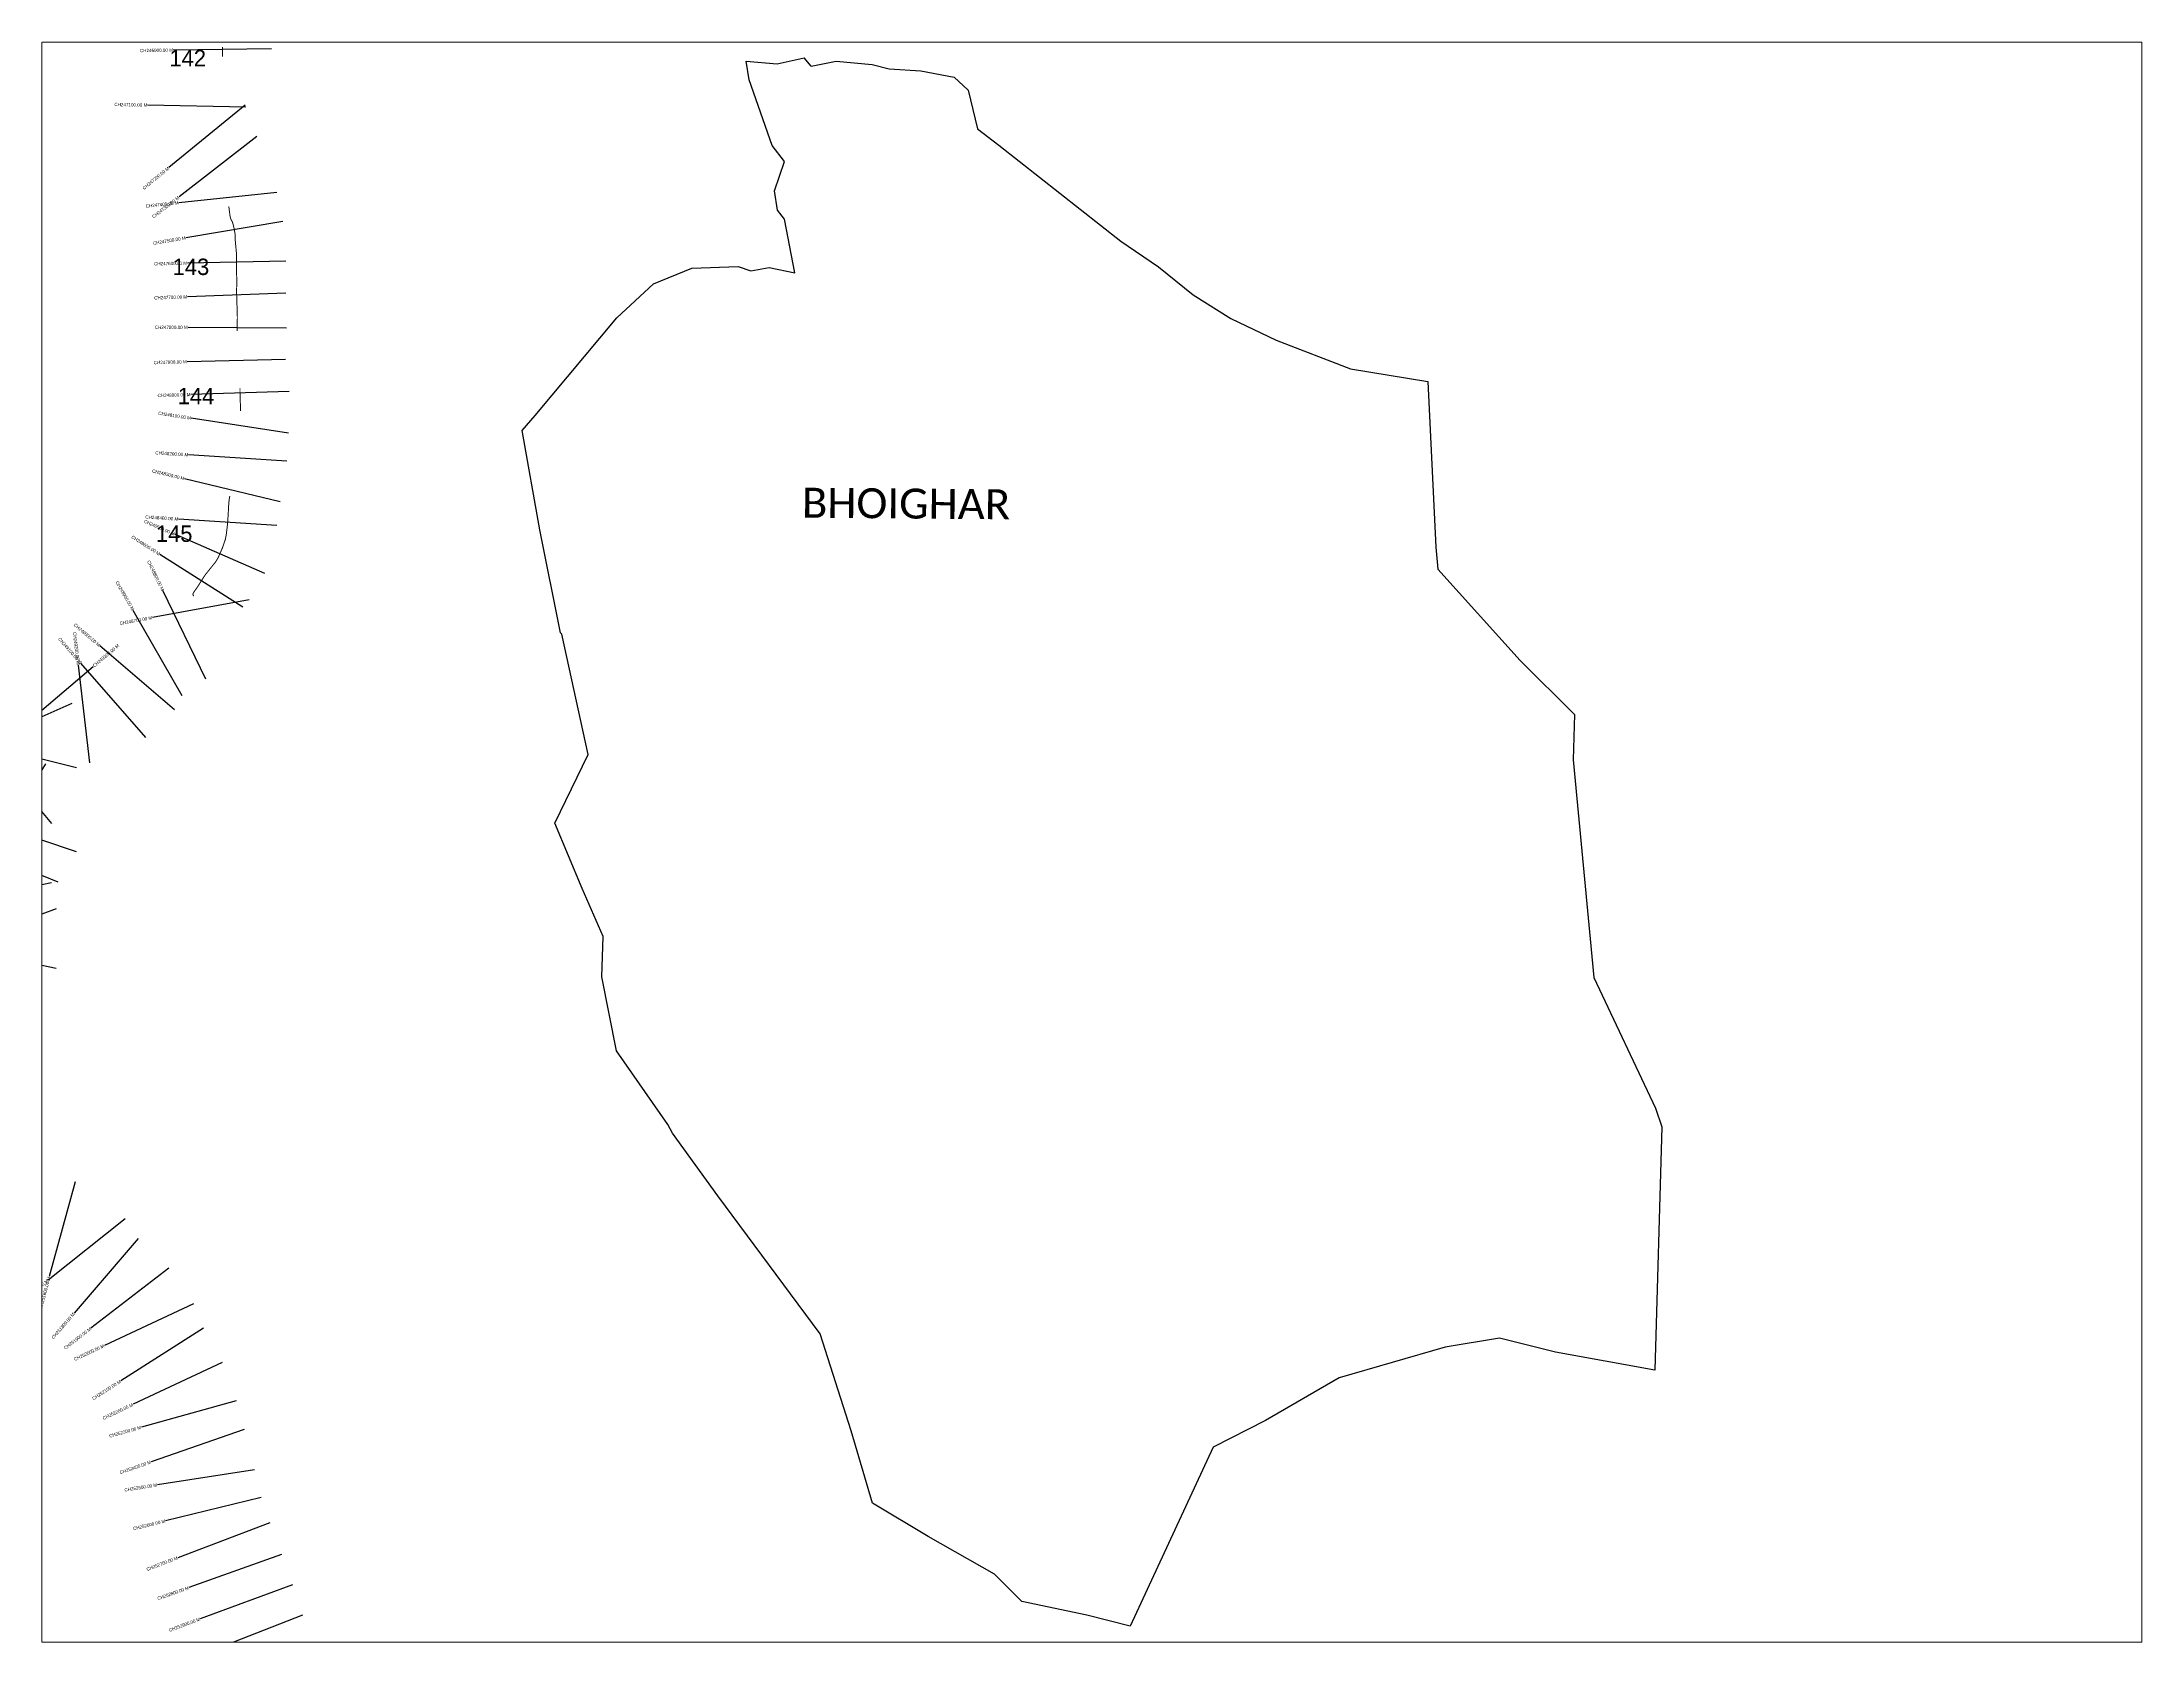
# Paper-space layout 'Global Mapper Layout' of a CAD drawing. Header units: feet, sheet in inches. Extents: x 0 to 10.5, y 0 to 8.
# The model-space entities are those that its viewports show. They can reach past a viewport. Long polylines and large blocks are cut down to what shows.
import ezdxf
from ezdxf.enums import TextEntityAlignment as Align

# ---------------------------------------------------------------- set-up
doc = ezdxf.new("R2010")
doc.units = ezdxf.units.FT
doc.header["$MEASUREMENT"] = 0
for name, color, linetype in [('ARTIFICIALLY PROTECTED', 4, 'Continuous'), ('CS', 134, 'Continuous'), ('CSMark', 6, 'Continuous'), ('village', 7, 'Continuous'), ('VILLAGE NAME', 250, 'Continuous')]:
    doc.layers.add(name, color=color, linetype=linetype)

msp = doc.modelspace()

# ---------------------------------------------------------------- linework, layer by layer
at = {"color": 6}
msp.add_lwpolyline([(280240.9, 2045660.6), (280220.2, 2045686)], dxfattribs=at)
at = {"layer": 'ARTIFICIALLY PROTECTED', "const_width": 3, "flags": 128}
for points in [[(278445.9, 2045718.4), (278446.3, 2045689.1)], [(278465.4, 2045232.2), (278465.9, 2045227.8), (278469.2, 2045202.8), (278471.2, 2045194.6), (278474.1, 2045189.6), (278477.4, 2045182), (278481.6, 2045165), (278484.4, 2045148.7), (278484.9, 2045129.7), (278488.4, 2045092.7), (278489, 2045057), (278489, 2045042.1), (278489.6, 2045003.5), (278489.1, 2044967.7), (278490.1, 2044939.1), (278491.4, 2044895.3), (278491.1, 2044856.4), (278490.7, 2044852.9)], [(278499.5, 2044678.7), (278499.5, 2044664.1), (278500.7, 2044627.5), (278501, 2044616.8), (278500.9, 2044609)], [(278469.1, 2044349.4), (278467.6, 2044346.3), (278465.3, 2044327.5), (278463.4, 2044292), (278461.5, 2044263.8), (278458.1, 2044235.1), (278454.9, 2044217.1), (278446, 2044191.3), (278432.9, 2044161.3), (278424.1, 2044147), (278393.3, 2044108.8), (278369.7, 2044071.8), (278359, 2044056.6), (278356.6, 2044052.5), (278356, 2044050.3), (278356.3, 2044047.2), (278357.8, 2044044.6), (278358.2, 2044044.2)]]:
    msp.add_lwpolyline(points, dxfattribs=at)
at = {"layer": 'CS'}
for p, q in [((278595.9, 2045713.3), (278296, 2045709.1)), ((278517.8, 2045534.7), (278217.9, 2045541.3)), ((278514.9, 2045540.9), (278282.7, 2045350.8)), ((278550.5, 2045445.5), (278313.5, 2045261.6)), ((278611.5, 2045274.6), (278313.1, 2045243.7)), ((278630, 2045186.9), (278334.3, 2045136.7)), ((278638.9, 2045065), (278339, 2045059.4)), ((278639.2, 2044967.4), (278339.4, 2044957)), ((278641.1, 2044861.1), (278341.1, 2044863.3)), ((278637.9, 2044766), (278338, 2044758.7)), ((278649.5, 2044668.1), (278349.6, 2044659)), ((278647.3, 2044540.7), (278350.8, 2044586.6)), ((278642, 2044455.6), (278342.7, 2044474.9)), ((278622.1, 2044331.5), (278330.5, 2044402.2)), ((278575.4, 2044112.8), (278300.4, 2044232.6)), ((278611.5, 2044259.2), (278312.2, 2044278.9)), ((278508.1, 2044009.9), (278255.2, 2044171.2)), ((278395.2, 2043790.7), (278264.6, 2044060.7)), ((278323.5, 2043740.4), (278174.1, 2044000.5)), ((278527.6, 2044032.6), (278232.5, 2043978.8)), ((277853.4, 2043639.7), (277874.7, 2043938.9)), ((278300.1, 2043697.5), (278071.9, 2043892.2)), ((277823.3, 2043634.6), (278051.7, 2043829.2)), ((278041.3, 2043535.5), (278006.6, 2043833.5)), ((278212, 2043613.4), (278014.5, 2043839.3)), ((277986.3, 2043716.4), (277712.1, 2043594.6)), ((278000.7, 2043520.7), (277709.6, 2043592.9)), ((277925.3, 2043350.6), (277737.3, 2043584.4)), ((277906.5, 2043532.5), (277756.5, 2043272.7)), ((278000.7, 2043264.6), (277716.6, 2043360.9)), ((277944.9, 2043171.4), (277668.9, 2043289)), ((277924.6, 2043169.6), (277631.9, 2043103.8)), ((277939, 2043090.4), (277657.1, 2042987.8)), ((277938.7, 2042908.9), (277645.3, 2042971.7)), ((277865.5, 2042749.7), (277642.3, 2042950.3)), ((277867.7, 2042533.8), (277577, 2042459.9)), ((277877.6, 2042403.5), (277577.7, 2042394.6)), ((277852, 2042273.8), (277865, 2041974.1)), ((277997.3, 2042258.2), (277917.8, 2041968.9)), ((278149.3, 2042144.7), (277914.4, 2041958.2)), ((278188.5, 2042085.3), (277993.3, 2041857.6)), ((278282.5, 2041994.5), (278044.8, 2041811.6)), ((278357.7, 2041885.6), (278085.8, 2041758.8)), ((278388.5, 2041812), (278135.6, 2041650.6)), ((278445, 2041706.9), (278173.4, 2041579.5)), ((278487.8, 2041589.6), (278198.7, 2041509.6)), ((278512, 2041502.6), (278228.7, 2041404)), ((278544, 2041379.9), (278247.6, 2041333.9)), ((278563.9, 2041294.8), (278272.4, 2041224.1)), ((278590.4, 2041217.9), (278309.8, 2041111.7)), ((278626.2, 2041121.5), (278343.7, 2041020.7)), ((278659.9, 2041029.1), (278378.4, 2040925.2)), ((278690.1, 2040936.4), (278410.4, 2040827.9))]:
    msp.add_line(p, q, dxfattribs=at)
at = {"layer": 'village', "color": 6}
for points in [[(282835.2, 2042426.1, 0), (282814.1, 2041683.3, 0), (282511.3, 2041738.4, 0), (282340, 2041781, 0), (282174.5, 2041754, 0), (281851, 2041660.4, 0), (281627.1, 2041530.5, 0), (281467.2, 2041449, 0), (281214.3, 2040902.4, 0), (281081.7, 2040936.5, 0), (280883.6, 2040978.2, 0), (280800.3, 2041061.6, 0), (280598.1, 2041176.6, 0), (280428.8, 2041277.9, 0), (280363.7, 2041498.8, 0), (280269, 2041794.1, 0), (279956.2, 2042215.1, 0), (279818.3, 2042406.5, 0), (279804.6, 2042432.4, 0), (279647.2, 2042657, 0), (279603, 2042883.5, 0), (279607, 2043005.8, 0), (279542.6, 2043152.3, 0), (279460.1, 2043351.3, 0), (279561.5, 2043561.2, 0), (279480.9, 2043928.5, 0), (279476.7, 2043931.7, 0), (279413.4, 2044246.3, 0), (279360.2, 2044548.7, 0), (279399.2, 2044595, 0), (279648.2, 2044893, 0), (279760, 2044996.8, 0), (279877.2, 2045043.7, 0), (280018.5, 2045049.1, 0), (280057, 2045036, 0), (280113.6, 2045046.1, 0), (280191.9, 2045030, 0), (280159.9, 2045193.1, 0), (280138.5, 2045221.3, 0), (280129.6, 2045280.1, 0), (280159.8, 2045369.1, 0), (280122, 2045418.2, 0), (280052.1, 2045618.7, 0), (280042.6, 2045675.9, 0), (280137.9, 2045667, 0), (280220.2, 2045686, 0)], [(280240.9, 2045660.6, 0), (280317.7, 2045675.2, 0), (280427.2, 2045665.5, 0), (280479.1, 2045651.9, 0), (280575.9, 2045645.9, 0), (280677.7, 2045626.4, 0), (280719.9, 2045586.8, 0), (280748.9, 2045468.6, 0), (280814.1, 2045419.6, 0), (281186, 2045126.3, 0), (281301, 2045048.3, 0), (281406.4, 2044963.2, 0), (281521.4, 2044890.5, 0), (281659.4, 2044824.4, 0), (281885.8, 2044737, 0), (282122.3, 2044698.7, 0), (282146.4, 2044193.1, 0), (282152.5, 2044125.9, 0), (282403.5, 2043847.9, 0), (282569.2, 2043682.6, 0), (282565.5, 2043545.2, 0), (282628.4, 2042880.6, 0), (282816, 2042482.8, 0), (282835.2, 2042426.1, 0)]]:
    msp.add_polyline3d(points, dxfattribs=at)

# ---------------------------------------------------------------- texts
at = {"char_height": 50, "attachment_point": 1}
for s, insert in [('142', (278284.3, 2045709.8)), ('143', (278294.2, 2045073.3)), ('144', (278309.6, 2044679.2)), ('145', (278243, 2044259.5))]:
    msp.add_mtext_dynamic_manual_height_columns(s, width=84.374, gutter_width=1, heights=[74.2], dxfattribs=dict(at, insert=insert))
at = {"layer": 'CSMark'}
for s, rotation, p in [('CH246900.00 M', 0.80301, (278295, 2045709.1)), ('CH247100.00 M', 358.74365, (278216.9, 2045541.3)), ('CH247200.00 M', 39.30301, (278281.9, 2045350.2)), ('CH247300.00 M', 37.8068, (278312.7, 2045261)), ('CH247400.00 M', 5.90744, (278312.1, 2045243.6)), ('CH247500.00 M', 9.63297, (278333.3, 2045136.6)), ('CH247600.00 M', 1.06495, (278338, 2045059.4)), ('CH247700.00 M', 1.9939, (278338.4, 2044956.9)), ('CH247800.00 M', 359.57179, (278340.1, 2044863.4)), ('CH247900.00 M', 1.39309, (278337, 2044758.7)), ('CH248000.00 M', 1.74893, (278348.6, 2044658.9)), ('CH248100.00 M', 351.20422, (278349.8, 2044586.7)), ('CH248300.00 M', 346.3638, (278329.6, 2044402.5)), ('CH248200.00 M', 356.32464, (278341.7, 2044474.9)), ('CH248500.00 M', 336.4544, (278299.5, 2044233)), ('CH248400.00 M', 356.2406, (278311.2, 2044278.9)), ('CH248600.00 M', 327.47655, (278254.3, 2044171.7)), ('CH248800.00 M', 295.82056, (278264.1, 2044061.6)), ('CH248900.00 M', 299.87441, (278173.6, 2044001.4)), ('CH248700.00 M', 10.33202, (278231.5, 2043978.6)), ('CH249100.00 M', 311.16414, (278013.9, 2043840)), ('CH249200.00 M', 276.65231, (278006.5, 2043834.5)), ('CH249000.00 M', 319.53563, (278071.1, 2043892.9)), ('CH251700.00 M', 38.43848, (277913.6, 2041957.6)), ('CH251600.00 M', 74.63264, (277917.5, 2041968)), ('CH251800.00 M', 49.40091, (277992.7, 2041856.8)), ('CH251900.00 M', 37.58264, (278044, 2041811)), ('CH252000.00 M', 24.98766, (278084.9, 2041758.4)), ('CH252100.00 M', 32.55399, (278134.8, 2041650)), ('CH252200.00 M', 25.14321, (278172.5, 2041579)), ('CH252300.00 M', 15.46048, (278197.7, 2041509.3)), ('CH252400.00 M', 19.19209, (278227.8, 2041403.7)), ('CH252500.00 M', 8.83098, (278246.6, 2041333.7)), ('CH252600.00 M', 13.64508, (278271.4, 2041223.8)), ('CH252700.00 M', 20.73154, (278308.9, 2041111.4)), ('CH252800.00 M', 19.64072, (278342.7, 2041020.4)), ('CH252900.00 M', 20.24717, (278377.5, 2040924.9)), ('CH253000.00 M', 21.203, (278409.5, 2040827.6))]:
    msp.add_text(s, height=10, rotation=rotation, dxfattribs=at).set_placement(p, align=Align.MIDDLE_RIGHT)
for s, rotation, p in [('CH249400.00 M', 85.91617, (277874.8, 2043939.9)), ('CH249300.00 M', 40.42518, (278052.4, 2043829.8)), ('CH251500.00 M', 272.48811, (277865.1, 2041973.1))]:
    msp.add_text(s, height=10, rotation=rotation, dxfattribs=at).set_placement(p, align=Align.MIDDLE_LEFT)
at = {"layer": 'VILLAGE NAME', "insert": (280213.5, 2044374.7), "char_height": 91.425, "attachment_point": 1, "rotation": 359.54421}
msp.add_mtext_dynamic_manual_height_columns('{\\fCalibri|b0|i0|c0|p34;BHOIGHAR}', width=798.716, gutter_width=457.1, heights=[0], dxfattribs=at)

psp = doc.layouts.new('Global Mapper Layout')

# ---------------------------------------------------------------- viewports
at = {"layer": '0'}
psp.add_viewport(center=(5.25, 4), size=(10.5, 8), view_center_point=(281097.717, 2043294.218), view_height=4879.26405, dxfattribs=at)

doc.saveas('drawing.dxf')
